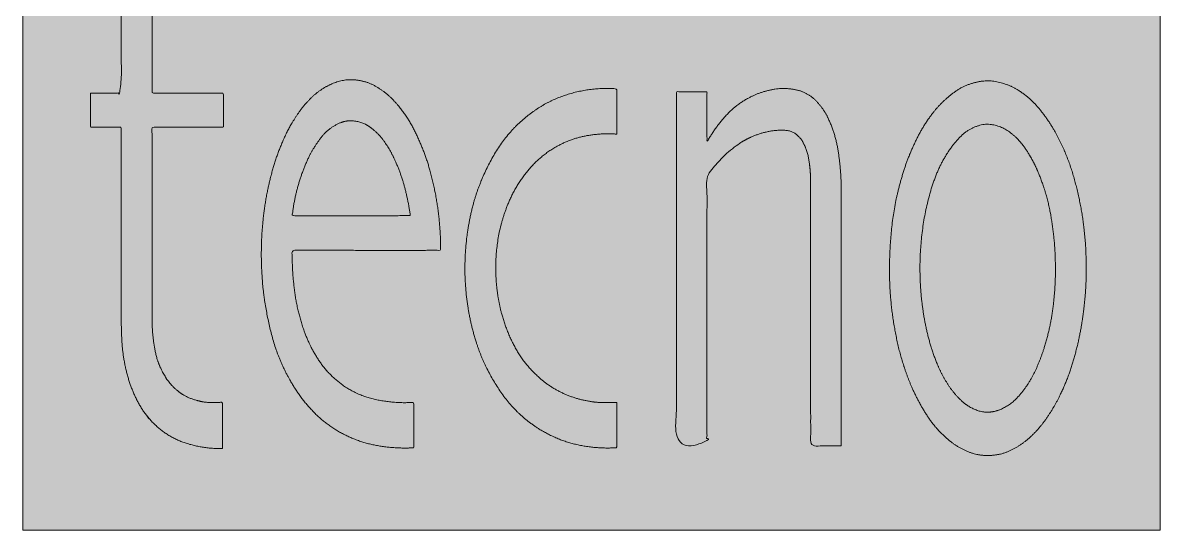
# Model space of a CAD drawing. Header units: millimetres. Extents: x 36 to 196, y -69 to 32.
# Drawn here: x 64.45 to 84.45, y -24 to -15.08 of the extents above; entities that cross this region are included whole.
import ezdxf

# ---------------------------------------------------------------- set-up
doc = ezdxf.new("R2010")
doc.units = ezdxf.units.MM
doc.header["$LTSCALE"] = 20
doc.layers.add('Ontwerplaag-1', color=7, linetype='Continuous')

msp = doc.modelspace()

# ---------------------------------------------------------------- hatches: boundary and pattern name
at = {"layer": 'Ontwerplaag-1', "linetype": 'Continuous', "lineweight": 0, "true_color": 0xcccccb, "transparency": 33554687}
for points in [[(66.727, -4.671), (66.727, -5.035), (66.727, -6.4), (66.727, -7.765), (66.727, -9.129), (66.727, -10.494), (66.728, -11.859), (66.728, -13.224), (66.729, -14.588), (66.729, -15.953), (66.729, -16.317), (66.768, -16.317), (66.915, -16.316), (67.061, -16.316), (67.208, -16.315), (67.355, -16.315), (67.502, -16.315), (67.649, -16.316), (67.796, -16.316), (67.943, -16.317), (67.982, -16.317), (67.982, -16.911), (67.943, -16.912), (67.796, -16.912), (67.649, -16.912), (67.502, -16.912), (67.355, -16.912), (67.208, -16.912), (67.061, -16.913), (66.915, -16.913), (66.768, -16.913), (66.729, -16.913), (66.729, -17.019), (66.729, -17.414), (66.728, -17.808), (66.728, -18.203), (66.727, -18.598), (66.727, -18.993), (66.727, -19.388), (66.727, -19.783), (66.727, -20.178), (66.727, -20.283), (66.727, -20.317), (66.729, -20.448), (66.739, -20.577), (66.757, -20.704), (66.783, -20.829), (66.817, -20.952), (66.859, -21.074), (66.909, -21.193), (66.967, -21.31), (66.987, -21.339), (66.998, -21.356), (67.047, -21.417), (67.1, -21.474), (67.157, -21.526), (67.217, -21.572), (67.281, -21.614), (67.349, -21.651), (67.421, -21.683), (67.497, -21.71), (67.518, -21.715), (67.531, -21.719), (67.583, -21.729), (67.636, -21.738), (67.688, -21.744), (67.741, -21.749), (67.794, -21.752), (67.847, -21.753), (67.901, -21.752), (67.955, -21.75), (67.969, -21.749), (67.969, -21.775), (67.968, -21.87), (67.968, -21.965), (67.968, -22.06), (67.968, -22.155), (67.968, -22.251), (67.967, -22.346), (67.967, -22.441), (67.967, -22.536), (67.967, -22.561), (67.929, -22.562), (67.786, -22.556), (67.646, -22.539), (67.509, -22.513), (67.376, -22.476), (67.247, -22.43), (67.122, -22.373), (67, -22.307), (66.881, -22.23), (66.853, -22.206), (66.825, -22.184), (66.733, -22.086), (66.648, -21.985), (66.571, -21.88), (66.502, -21.771), (66.44, -21.657), (66.386, -21.539), (66.339, -21.418), (66.3, -21.292), (66.292, -21.259), (66.282, -21.223), (66.256, -21.087), (66.234, -20.951), (66.216, -20.815), (66.202, -20.678), (66.191, -20.541), (66.185, -20.403), (66.183, -20.266), (66.185, -20.127), (66.186, -20.091), (66.186, -19.991), (66.186, -19.619), (66.186, -19.246), (66.187, -18.874), (66.187, -18.501), (66.187, -18.129), (66.186, -17.757), (66.186, -17.385), (66.186, -17.012), (66.186, -16.913), (65.646, -16.913), (65.646, -16.317), (65.663, -16.317), (65.727, -16.316), (65.79, -16.316), (65.853, -16.316), (65.917, -16.316), (65.98, -16.316), (66.043, -16.315), (66.106, -16.315), (66.169, -16.315), (66.186, -16.315), (66.186, -16.004), (66.186, -14.838), (66.186, -13.671), (66.186, -12.505), (66.186, -11.339), (66.186, -10.172), (66.186, -9.006), (66.186, -7.839), (66.186, -6.673), (66.186, -6.362), (66.185, -6.308), (66.186, -6.139), (66.187, -5.979), (66.187, -5.831), (66.188, -5.693), (66.188, -5.565), (66.188, -5.448), (66.187, -5.341), (66.187, -5.245), (66.186, -5.158), (66.186, -5.078), (66.185, -5.006), (66.185, -4.941), (66.184, -4.883), (66.184, -4.832), (66.183, -4.789), (66.183, -4.754), (66.182, -4.724), (66.182, -4.699), (66.181, -4.679), (66.181, -4.663), (66.181, -4.652), (66.181, -4.646), (66.181, -4.644), (66.181, -4.647), (66.181, -4.653), (66.182, -4.657), (66.183, -4.66), (66.184, -4.663), (66.186, -4.664), (66.188, -4.665), (66.19, -4.665), (66.193, -4.665), (66.196, -4.664), (66.197, -4.663), (66.198, -4.662), (66.198, -4.662), (66.198, -4.661), (66.196, -4.661), (66.194, -4.661), (66.191, -4.661), (66.189, -4.662), (66.192, -4.662), (66.2, -4.662), (66.212, -4.663), (66.229, -4.663), (66.25, -4.663), (66.275, -4.663), (66.305, -4.664), (66.337, -4.664), (66.368, -4.664), (66.398, -4.664), (66.428, -4.664), (66.458, -4.664), (66.486, -4.664), (66.514, -4.664), (66.542, -4.664), (66.568, -4.664), (66.592, -4.664), (66.614, -4.664), (66.633, -4.664), (66.651, -4.664), (66.666, -4.665), (66.679, -4.665), (66.69, -4.665), (66.7, -4.665), (66.707, -4.665), (66.713, -4.665), (66.718, -4.665), (66.721, -4.666), (66.722, -4.666), (66.722, -4.666), (66.72, -4.666), (66.717, -4.667), (66.716, -4.667), (66.716, -4.668), (66.716, -4.668), (66.717, -4.669), (66.72, -4.67), (66.723, -4.67)], [(70.06, -21.43), (70.039, -21.414), (70.001, -21.384), (69.964, -21.35), (69.925, -21.315), (69.886, -21.276), (69.846, -21.235), (69.805, -21.191), (69.763, -21.144), (69.721, -21.095), (69.679, -21.041), (69.638, -20.983), (69.598, -20.919), (69.559, -20.85), (69.521, -20.776), (69.484, -20.697), (69.448, -20.613), (69.413, -20.523), (69.404, -20.499), (69.393, -20.468), (69.344, -20.301), (69.301, -20.134), (69.266, -19.966), (69.237, -19.797), (69.215, -19.627), (69.2, -19.455), (69.192, -19.283), (69.19, -19.11), (69.191, -19.077), (69.25, -19.077), (69.561, -19.078), (69.873, -19.078), (70.184, -19.078), (70.496, -19.078), (70.808, -19.078), (71.119, -19.078), (71.431, -19.078), (71.742, -19.078), (71.802, -19.077), (71.802, -19.042), (71.797, -18.854), (71.785, -18.667), (71.767, -18.481), (71.743, -18.296), (71.712, -18.111), (71.675, -17.928), (71.631, -17.745), (71.581, -17.563), (71.571, -17.529), (71.562, -17.502), (71.545, -17.453), (71.526, -17.401), (71.506, -17.348), (71.484, -17.291), (71.461, -17.233), (71.437, -17.172), (71.41, -17.108), (71.383, -17.042), (71.351, -16.974), (71.315, -16.904), (71.272, -16.832), (71.224, -16.759), (71.171, -16.683), (71.112, -16.606), (71.047, -16.527), (70.977, -16.446), (70.957, -16.425), (70.944, -16.412), (70.921, -16.39), (70.896, -16.367), (70.869, -16.344), (70.84, -16.32), (70.809, -16.296), (70.777, -16.27), (70.742, -16.245), (70.706, -16.218), (70.667, -16.193), (70.624, -16.17), (70.577, -16.149), (70.526, -16.131), (70.471, -16.115), (70.412, -16.102), (70.35, -16.091), (70.283, -16.083), (70.265, -16.082), (70.249, -16.081), (70.22, -16.082), (70.189, -16.083), (70.158, -16.086), (70.124, -16.091), (70.09, -16.096), (70.054, -16.103), (70.017, -16.111), (69.978, -16.12), (69.939, -16.132), (69.898, -16.147), (69.856, -16.165), (69.813, -16.187), (69.769, -16.212), (69.723, -16.24), (69.677, -16.272), (69.63, -16.307), (69.618, -16.317), (69.603, -16.329), (69.532, -16.396), (69.464, -16.467), (69.4, -16.54), (69.339, -16.615), (69.282, -16.693), (69.228, -16.774), (69.178, -16.857), (69.131, -16.943), (69.122, -16.96), (69.109, -16.986), (69.044, -17.126), (68.985, -17.267), (68.93, -17.411), (68.881, -17.555), (68.837, -17.702), (68.798, -17.849), (68.764, -17.999), (68.735, -18.15), (68.73, -18.178), (68.725, -18.211), (68.7, -18.383), (68.681, -18.555), (68.666, -18.728), (68.656, -18.901), (68.651, -19.074), (68.651, -19.247), (68.656, -19.421), (68.666, -19.595), (68.669, -19.628), (68.673, -19.671), (68.681, -19.75), (68.691, -19.833), (68.703, -19.92), (68.716, -20.011), (68.731, -20.106), (68.747, -20.205), (68.765, -20.308), (68.785, -20.415), (68.809, -20.527), (68.842, -20.643), (68.882, -20.764), (68.929, -20.889), (68.985, -21.019), (69.048, -21.153), (69.119, -21.293), (69.198, -21.436), (69.222, -21.474), (69.236, -21.498), (69.319, -21.621), (69.409, -21.737), (69.505, -21.847), (69.607, -21.951), (69.716, -22.048), (69.832, -22.139), (69.954, -22.223), (70.083, -22.301), (70.109, -22.314), (70.134, -22.327), (70.273, -22.385), (70.414, -22.435), (70.557, -22.476), (70.702, -22.508), (70.848, -22.531), (70.997, -22.545), (71.148, -22.551), (71.3, -22.548), (71.329, -22.547), (71.329, -22.529), (71.329, -22.434), (71.329, -22.339), (71.329, -22.244), (71.329, -22.149), (71.329, -22.054), (71.329, -21.958), (71.329, -21.863), (71.329, -21.767), (71.329, -21.749), (71.298, -21.751), (71.244, -21.753), (71.186, -21.754), (71.125, -21.753), (71.061, -21.751), (70.995, -21.747), (70.925, -21.743), (70.852, -21.737), (70.777, -21.73), (70.698, -21.718), (70.618, -21.7), (70.535, -21.675), (70.449, -21.644), (70.362, -21.605), (70.272, -21.559), (70.179, -21.507), (70.085, -21.448)], [(83.098, -18.567), (83.093, -18.53), (83.062, -18.334), (83.023, -18.14), (82.976, -17.949), (82.921, -17.76), (82.858, -17.573), (82.788, -17.389), (82.709, -17.206), (82.623, -17.027), (82.604, -16.993), (82.593, -16.974), (82.573, -16.939), (82.55, -16.902), (82.526, -16.864), (82.501, -16.824), (82.473, -16.783), (82.444, -16.74), (82.414, -16.695), (82.382, -16.649), (82.346, -16.602), (82.306, -16.554), (82.261, -16.507), (82.211, -16.459), (82.156, -16.412), (82.096, -16.364), (82.031, -16.316), (81.962, -16.268), (81.942, -16.256), (81.927, -16.247), (81.9, -16.232), (81.871, -16.217), (81.84, -16.202), (81.807, -16.187), (81.772, -16.173), (81.736, -16.158), (81.697, -16.144), (81.656, -16.129), (81.613, -16.116), (81.567, -16.107), (81.519, -16.101), (81.467, -16.098), (81.413, -16.099), (81.355, -16.103), (81.295, -16.111), (81.232, -16.122), (81.216, -16.126), (81.196, -16.131), (81.161, -16.141), (81.126, -16.153), (81.089, -16.167), (81.051, -16.183), (81.011, -16.201), (80.971, -16.221), (80.929, -16.243), (80.886, -16.266), (80.842, -16.293), (80.797, -16.323), (80.752, -16.357), (80.707, -16.395), (80.661, -16.438), (80.614, -16.484), (80.567, -16.534), (80.519, -16.587), (80.507, -16.602), (80.491, -16.622), (80.412, -16.727), (80.338, -16.836), (80.269, -16.947), (80.204, -17.06), (80.145, -17.176), (80.089, -17.294), (80.039, -17.414), (79.993, -17.537), (79.985, -17.561), (79.967, -17.61), (79.939, -17.701), (79.912, -17.796), (79.885, -17.897), (79.858, -18.003), (79.833, -18.114), (79.807, -18.23), (79.782, -18.352), (79.758, -18.478), (79.736, -18.612), (79.719, -18.754), (79.706, -18.904), (79.697, -19.063), (79.692, -19.23), (79.692, -19.406), (79.696, -19.59), (79.704, -19.783), (79.707, -19.835), (79.71, -19.874), (79.73, -20.078), (79.757, -20.28), (79.791, -20.481), (79.833, -20.68), (79.883, -20.878), (79.94, -21.073), (80.005, -21.267), (80.077, -21.46), (80.092, -21.496), (80.102, -21.518), (80.157, -21.637), (80.217, -21.752), (80.282, -21.864), (80.353, -21.972), (80.429, -22.077), (80.511, -22.179), (80.598, -22.277), (80.69, -22.372), (80.709, -22.388), (80.722, -22.4), (80.747, -22.42), (80.774, -22.441), (80.802, -22.462), (80.833, -22.484), (80.866, -22.506), (80.9, -22.528), (80.937, -22.551), (80.975, -22.574), (81.016, -22.597), (81.061, -22.617), (81.11, -22.634), (81.162, -22.649), (81.218, -22.661), (81.278, -22.671), (81.341, -22.678), (81.408, -22.682), (81.427, -22.682), (81.445, -22.682), (81.478, -22.68), (81.512, -22.676), (81.547, -22.671), (81.584, -22.664), (81.623, -22.656), (81.663, -22.647), (81.704, -22.636), (81.747, -22.623), (81.791, -22.608), (81.836, -22.589), (81.882, -22.567), (81.929, -22.54), (81.977, -22.51), (82.026, -22.475), (82.076, -22.437), (82.127, -22.396), (82.14, -22.384), (82.155, -22.371), (82.229, -22.297), (82.3, -22.221), (82.367, -22.142), (82.43, -22.061), (82.49, -21.977), (82.547, -21.891), (82.599, -21.801), (82.648, -21.709), (82.657, -21.692), (82.671, -21.666), (82.736, -21.526), (82.795, -21.384), (82.85, -21.241), (82.9, -21.096), (82.945, -20.95), (82.985, -20.802), (83.02, -20.653), (83.051, -20.502), (83.056, -20.474), (83.064, -20.431), (83.097, -20.204), (83.123, -19.977), (83.14, -19.75), (83.149, -19.522), (83.15, -19.295), (83.142, -19.067), (83.127, -18.839), (83.104, -18.611)], [(73.444, -16.63), (73.473, -16.61), (73.526, -16.577), (73.582, -16.543), (73.643, -16.51), (73.708, -16.477), (73.776, -16.444), (73.849, -16.411), (73.925, -16.378), (74.005, -16.345), (74.091, -16.315), (74.183, -16.289), (74.281, -16.269), (74.385, -16.253), (74.496, -16.242), (74.613, -16.235), (74.737, -16.234), (74.866, -16.238), (74.901, -16.24), (74.901, -16.259), (74.901, -16.354), (74.901, -16.449), (74.901, -16.544), (74.901, -16.639), (74.901, -16.734), (74.901, -16.829), (74.901, -16.924), (74.901, -17.018), (74.901, -17.036), (74.878, -17.034), (74.754, -17.031), (74.631, -17.034), (74.51, -17.045), (74.39, -17.064), (74.272, -17.089), (74.155, -17.122), (74.04, -17.162), (73.927, -17.21), (73.906, -17.22), (73.879, -17.234), (73.833, -17.26), (73.785, -17.29), (73.736, -17.323), (73.686, -17.358), (73.634, -17.397), (73.581, -17.438), (73.527, -17.483), (73.471, -17.53), (73.416, -17.582), (73.361, -17.64), (73.307, -17.704), (73.254, -17.775), (73.202, -17.851), (73.151, -17.934), (73.101, -18.023), (73.052, -18.118), (73.039, -18.144), (73.02, -18.186), (72.989, -18.263), (72.959, -18.344), (72.93, -18.43), (72.902, -18.521), (72.875, -18.617), (72.849, -18.717), (72.824, -18.823), (72.8, -18.933), (72.78, -19.049), (72.767, -19.173), (72.762, -19.303), (72.763, -19.44), (72.772, -19.584), (72.788, -19.736), (72.811, -19.894), (72.842, -20.059), (72.852, -20.103), (72.859, -20.133), (72.873, -20.185), (72.889, -20.241), (72.908, -20.299), (72.927, -20.359), (72.949, -20.422), (72.973, -20.487), (72.998, -20.555), (73.026, -20.626), (73.057, -20.698), (73.096, -20.772), (73.141, -20.848), (73.192, -20.925), (73.25, -21.003), (73.314, -21.083), (73.386, -21.165), (73.463, -21.248), (73.486, -21.269), (73.502, -21.284), (73.591, -21.36), (73.684, -21.43), (73.781, -21.493), (73.881, -21.55), (73.986, -21.6), (74.093, -21.644), (74.205, -21.681), (74.32, -21.711), (74.342, -21.715), (74.355, -21.718), (74.421, -21.729), (74.487, -21.739), (74.554, -21.746), (74.62, -21.751), (74.687, -21.754), (74.754, -21.755), (74.821, -21.753), (74.889, -21.75), (74.901, -21.749), (74.901, -22.545), (74.871, -22.547), (74.816, -22.548), (74.759, -22.549), (74.698, -22.548), (74.634, -22.546), (74.568, -22.543), (74.499, -22.538), (74.426, -22.532), (74.351, -22.525), (74.273, -22.514), (74.192, -22.498), (74.108, -22.476), (74.021, -22.448), (73.93, -22.414), (73.837, -22.375), (73.741, -22.331), (73.642, -22.28), (73.616, -22.265), (73.577, -22.243), (73.443, -22.152), (73.319, -22.059), (73.206, -21.967), (73.103, -21.873), (73.011, -21.78), (72.93, -21.686), (72.86, -21.591), (72.8, -21.496), (72.748, -21.403), (72.699, -21.312), (72.653, -21.225), (72.611, -21.14), (72.572, -21.059), (72.537, -20.981), (72.505, -20.907), (72.476, -20.835), (72.462, -20.795), (72.443, -20.74), (72.413, -20.639), (72.384, -20.533), (72.356, -20.42), (72.33, -20.301), (72.305, -20.177), (72.282, -20.046), (72.26, -19.909), (72.239, -19.767), (72.223, -19.617), (72.216, -19.458), (72.218, -19.291), (72.229, -19.116), (72.248, -18.932), (72.276, -18.739), (72.314, -18.537), (72.36, -18.328), (72.374, -18.271), (72.386, -18.228), (72.416, -18.132), (72.447, -18.038), (72.48, -17.945), (72.515, -17.855), (72.552, -17.768), (72.59, -17.682), (72.631, -17.598), (72.673, -17.517), (72.716, -17.439), (72.758, -17.366), (72.8, -17.298), (72.841, -17.234), (72.883, -17.176), (72.923, -17.122), (72.963, -17.073), (73.003, -17.029), (73.041, -16.989), (73.076, -16.953), (73.108, -16.919), (73.138, -16.89), (73.164, -16.863), (73.188, -16.84), (73.208, -16.82), (73.226, -16.803), (73.243, -16.788), (73.26, -16.773), (73.279, -16.758), (73.298, -16.742), (73.317, -16.726), (73.338, -16.71), (73.359, -16.694), (73.381, -16.677), (73.402, -16.662), (73.419, -16.649), (73.433, -16.638), (73.444, -16.63), (73.452, -16.624), (73.456, -16.621), (73.457, -16.62), (73.455, -16.622), (73.452, -16.625), (73.449, -16.627), (73.447, -16.628), (73.445, -16.629), (73.444, -16.63), (73.444, -16.63), (73.444, -16.63), (73.445, -16.629), (73.447, -16.628), (73.447, -16.628), (73.448, -16.627), (73.448, -16.627), (73.448, -16.628), (73.447, -16.628), (73.446, -16.629)], [(77.213, -16.402), (77.23, -16.392), (77.262, -16.377), (77.296, -16.361), (77.333, -16.346), (77.371, -16.33), (77.412, -16.315), (77.454, -16.299), (77.499, -16.284), (77.547, -16.268), (77.596, -16.254), (77.65, -16.244), (77.706, -16.237), (77.766, -16.234), (77.829, -16.234), (77.896, -16.238), (77.966, -16.245), (78.039, -16.255), (78.059, -16.26), (78.076, -16.264), (78.107, -16.273), (78.139, -16.285), (78.171, -16.299), (78.204, -16.315), (78.238, -16.334), (78.273, -16.354), (78.309, -16.377), (78.345, -16.401), (78.381, -16.429), (78.416, -16.461), (78.451, -16.497), (78.484, -16.538), (78.517, -16.583), (78.548, -16.631), (78.579, -16.684), (78.608, -16.741), (78.615, -16.757), (78.627, -16.782), (78.647, -16.829), (78.666, -16.879), (78.684, -16.931), (78.702, -16.986), (78.72, -17.044), (78.738, -17.105), (78.755, -17.169), (78.772, -17.235), (78.787, -17.306), (78.801, -17.381), (78.813, -17.46), (78.823, -17.544), (78.831, -17.633), (78.837, -17.726), (78.842, -17.824), (78.844, -17.926), (78.845, -17.954), (78.844, -18.058), (78.844, -18.601), (78.844, -19.145), (78.844, -19.689), (78.844, -20.232), (78.844, -20.776), (78.844, -21.32), (78.843, -21.863), (78.843, -22.407), (78.842, -22.511), (78.83, -22.511), (78.767, -22.511), (78.703, -22.511), (78.639, -22.511), (78.576, -22.511), (78.512, -22.511), (78.449, -22.512), (78.385, -22.512), (78.322, -22.513), (78.309, -22.513), (78.309, -22.406), (78.308, -21.844), (78.308, -21.283), (78.307, -20.721), (78.307, -20.16), (78.307, -19.598), (78.307, -19.036), (78.307, -18.475), (78.307, -17.913), (78.307, -17.806), (78.307, -17.792), (78.304, -17.717), (78.298, -17.643), (78.289, -17.569), (78.276, -17.496), (78.26, -17.424), (78.24, -17.353), (78.217, -17.282), (78.19, -17.212), (78.184, -17.199), (78.18, -17.191), (78.172, -17.177), (78.163, -17.163), (78.153, -17.148), (78.143, -17.133), (78.131, -17.117), (78.118, -17.101), (78.105, -17.084), (78.09, -17.067), (78.074, -17.05), (78.055, -17.034), (78.034, -17.02), (78.01, -17.008), (77.984, -16.996), (77.956, -16.987), (77.925, -16.978), (77.892, -16.971), (77.882, -16.971), (77.869, -16.97), (77.796, -16.969), (77.725, -16.971), (77.654, -16.978), (77.583, -16.988), (77.514, -17.002), (77.445, -17.02), (77.377, -17.042), (77.31, -17.067), (77.297, -17.072), (77.276, -17.081), (77.17, -17.136), (77.07, -17.196), (76.973, -17.262), (76.882, -17.334), (76.796, -17.41), (76.714, -17.493), (76.637, -17.581), (76.565, -17.674), (76.553, -17.692), (76.551, -17.695), (76.537, -17.712), (76.525, -17.729), (76.515, -17.747), (76.506, -17.765), (76.498, -17.784), (76.492, -17.803), (76.487, -17.823), (76.484, -17.844), (76.484, -17.848), (76.484, -22.511), (75.947, -22.511), (75.947, -16.291), (75.96, -16.291), (76.024, -16.291), (76.088, -16.291), (76.153, -16.291), (76.217, -16.291), (76.281, -16.291), (76.345, -16.291), (76.408, -16.291), (76.472, -16.291), (76.484, -16.291), (76.484, -16.311), (76.484, -16.417), (76.484, -16.522), (76.484, -16.627), (76.484, -16.732), (76.484, -16.837), (76.485, -16.942), (76.485, -17.047), (76.486, -17.152), (76.486, -17.172), (76.498, -17.151), (76.526, -17.104), (76.555, -17.057), (76.584, -17.012), (76.615, -16.966), (76.647, -16.921), (76.679, -16.877), (76.713, -16.833), (76.748, -16.79), (76.783, -16.748), (76.817, -16.71), (76.85, -16.674), (76.883, -16.64), (76.915, -16.61), (76.946, -16.582), (76.977, -16.557), (77.007, -16.535), (77.035, -16.516), (77.062, -16.497), (77.086, -16.481), (77.108, -16.466), (77.128, -16.453), (77.146, -16.441), (77.162, -16.431), (77.176, -16.423), (77.188, -16.416), (77.198, -16.41), (77.207, -16.405), (77.213, -16.402), (77.218, -16.399), (77.22, -16.397), (77.221, -16.397), (77.22, -16.398), (77.218, -16.399), (77.216, -16.4), (77.215, -16.4), (77.214, -16.401), (77.213, -16.402), (77.212, -16.402), (77.212, -16.402), (77.212, -16.402), (77.212, -16.402), (77.212, -16.402), (77.212, -16.402), (77.212, -16.402), (77.212, -16.402), (77.213, -16.402), (77.213, -16.402)]]:
    msp.add_hatch(color=254, dxfattribs=at).paths.add_polyline_path(points)

# ---------------------------------------------------------------- linework, layer by layer
at = {"layer": 'Ontwerplaag-1', "color": 7, "linetype": 'Continuous', "lineweight": 5, "transparency": 33554687, "flags": 128}
for points in [[(64.454, -3.995), (64.454, -23.995), (84.454, -23.995), (84.454, -3.995)], [(64.454, -23.995), (64.454, -3.995), (84.454, -3.995), (84.454, -23.995)]]:
    msp.add_lwpolyline(points, close=True, dxfattribs=at)
at = {"layer": 'Ontwerplaag-1', "color": 7, "linetype": 'Continuous', "lineweight": 5, "transparency": 33554687}
for points, knots in [([(66.727, -4.671), (66.727, -7.583), (66.728, -13.406), (66.729, -16.317), (67.041, -16.315), (67.668, -16.315), (67.982, -16.317), (67.982, -16.614), (67.982, -16.911), (67.668, -16.913), (67.041, -16.912), (66.729, -16.913), (66.728, -17.756), (66.727, -19.441), (66.727, -20.283), (66.729, -20.554), (66.83, -21.106), (66.987, -21.339), (67.078, -21.475), (67.352, -21.674), (67.518, -21.715), (67.626, -21.747), (67.855, -21.754), (67.969, -21.749), (67.967, -21.952), (67.968, -22.358), (67.967, -22.561), (67.669, -22.565), (67.081, -22.398), (66.853, -22.206), (66.633, -22.024), (66.361, -21.525), (66.292, -21.259), (66.214, -20.973), (66.182, -20.384), (66.186, -20.091), (66.186, -19.296), (66.187, -17.707), (66.186, -16.913), (65.916, -16.913), (65.646, -16.913), (65.646, -16.615), (65.646, -16.317), (65.782, -16.315), (66.052, -16.316), (66.186, -16.315), (66.187, -13.827), (66.186, -8.851), (66.186, -6.362), (66.184, -5.936), (66.189, -5.088), (66.181, -4.663), (66.185, -4.663), (66.188, -4.663), (66.32, -4.664), (66.586, -4.663), (66.719, -4.665)], [0, 0, 0, 0.142518, 0.285036, 0.285036, 0.300304, 0.315571, 0.315571, 0.330044, 0.330044, 0.345311, 0.360579, 0.360579, 0.401829, 0.443079, 0.443079, 0.456363, 0.469647, 0.469647, 0.477397, 0.485148, 0.485148, 0.490295, 0.495442, 0.495442, 0.504601, 0.513759, 0.513759, 0.52717, 0.54058, 0.54058, 0.553446, 0.566312, 0.566312, 0.580152, 0.593993, 0.593993, 0.631478, 0.668963, 0.668963, 0.681709, 0.681709, 0.695795, 0.695795, 0.702197, 0.708599, 0.708599, 0.827599, 0.946599, 0.946599, 0.966919, 0.98724, 0.98724, 0.987404, 0.987404, 0.993702, 1, 1, 1]), ([(66.727, -4.671), (66.727, -7.583), (66.728, -13.406), (66.729, -16.317), (67.041, -16.315), (67.668, -16.315), (67.982, -16.317), (67.982, -16.614), (67.982, -16.911), (67.668, -16.913), (67.041, -16.912), (66.729, -16.913), (66.728, -17.756), (66.727, -19.441), (66.727, -20.283), (66.729, -20.554), (66.83, -21.106), (66.987, -21.339), (67.078, -21.475), (67.352, -21.674), (67.518, -21.715), (67.626, -21.747), (67.855, -21.754), (67.969, -21.749), (67.967, -21.952), (67.968, -22.358), (67.967, -22.561), (67.669, -22.565), (67.081, -22.398), (66.853, -22.206), (66.633, -22.024), (66.361, -21.525), (66.292, -21.259), (66.214, -20.973), (66.182, -20.384), (66.186, -20.091), (66.186, -19.296), (66.187, -17.707), (66.186, -16.913), (65.916, -16.913), (65.646, -16.913), (65.646, -16.615), (65.646, -16.317), (65.782, -16.315), (66.052, -16.316), (66.186, -16.315), (66.187, -13.827), (66.186, -8.851), (66.186, -6.362), (66.184, -5.936), (66.189, -5.088), (66.181, -4.663), (66.185, -4.663), (66.188, -4.663), (66.32, -4.664), (66.586, -4.663), (66.719, -4.665), (66.723, -4.668), (66.727, -4.671)], [0, 0, 0, 0.142483, 0.284965, 0.284965, 0.300229, 0.315493, 0.315493, 0.329962, 0.329962, 0.345226, 0.360489, 0.360489, 0.401729, 0.442969, 0.442969, 0.45625, 0.46953, 0.46953, 0.477279, 0.485028, 0.485028, 0.490174, 0.495319, 0.495319, 0.504476, 0.513632, 0.513632, 0.527039, 0.540446, 0.540446, 0.553309, 0.566172, 0.566172, 0.580009, 0.593846, 0.593846, 0.631322, 0.668797, 0.668797, 0.68154, 0.68154, 0.695622, 0.695622, 0.702023, 0.708424, 0.708424, 0.827394, 0.946365, 0.946365, 0.96668, 0.986995, 0.986995, 0.987159, 0.987159, 0.993456, 0.999752, 0.999752, 1, 1, 1]), ([(70.06, -21.43), (69.822, -21.255), (69.5, -20.767), (69.404, -20.499), (69.282, -20.156), (69.187, -19.438), (69.191, -19.077), (69.843, -19.077), (71.149, -19.079), (71.802, -19.077), (71.803, -18.686), (71.688, -17.905), (71.571, -17.529), (71.471, -17.229), (71.181, -16.656), (70.957, -16.425), (70.821, -16.286), (70.467, -16.09), (70.265, -16.082), (70.087, -16.072), (69.753, -16.209), (69.618, -16.317), (69.459, -16.448), (69.217, -16.781), (69.122, -16.96), (68.974, -17.247), (68.785, -17.863), (68.73, -18.178), (68.669, -18.537), (68.639, -19.264), (68.669, -19.628), (68.71, -20.108), (68.962, -21.055), (69.222, -21.474), (69.382, -21.735), (69.828, -22.173), (70.109, -22.314), (70.388, -22.457), (71.015, -22.564), (71.329, -22.547), (71.33, -22.348), (71.329, -21.949), (71.329, -21.749), (70.997, -21.771), (70.329, -21.628), (70.06, -21.43)], [0, 0, 0, 0.02938, 0.05876, 0.05876, 0.096317, 0.133874, 0.133874, 0.201846, 0.269818, 0.269818, 0.310662, 0.351507, 0.351507, 0.384293, 0.417078, 0.417078, 0.436759, 0.45644, 0.45644, 0.473861, 0.491281, 0.491281, 0.511992, 0.532703, 0.532703, 0.56579, 0.598877, 0.598877, 0.636462, 0.674046, 0.674046, 0.72373, 0.773415, 0.773415, 0.804225, 0.835035, 0.835035, 0.865792, 0.89655, 0.89655, 0.915973, 0.935395, 0.935395, 0.967698, 1, 1, 1]), ([(70.06, -21.43), (69.822, -21.255), (69.5, -20.767), (69.404, -20.499), (69.282, -20.156), (69.187, -19.438), (69.191, -19.077), (69.843, -19.077), (71.149, -19.079), (71.802, -19.077), (71.803, -18.686), (71.688, -17.905), (71.571, -17.529), (71.471, -17.229), (71.181, -16.656), (70.957, -16.425), (70.821, -16.286), (70.467, -16.09), (70.265, -16.082), (70.087, -16.072), (69.753, -16.209), (69.618, -16.317), (69.459, -16.448), (69.217, -16.781), (69.122, -16.96), (68.974, -17.247), (68.785, -17.863), (68.73, -18.178), (68.669, -18.537), (68.639, -19.264), (68.669, -19.628), (68.71, -20.108), (68.962, -21.055), (69.222, -21.474), (69.382, -21.735), (69.828, -22.173), (70.109, -22.314), (70.388, -22.457), (71.015, -22.564), (71.329, -22.547), (71.33, -22.348), (71.329, -21.949), (71.329, -21.749), (70.997, -21.771), (70.329, -21.628), (70.06, -21.43)], [0, 0, 0, 0.02938, 0.05876, 0.05876, 0.096317, 0.133874, 0.133874, 0.201846, 0.269818, 0.269818, 0.310662, 0.351507, 0.351507, 0.384293, 0.417078, 0.417078, 0.436759, 0.45644, 0.45644, 0.473861, 0.491281, 0.491281, 0.511992, 0.532703, 0.532703, 0.56579, 0.598877, 0.598877, 0.636462, 0.674046, 0.674046, 0.72373, 0.773415, 0.773415, 0.804225, 0.835035, 0.835035, 0.865792, 0.89655, 0.89655, 0.915973, 0.935395, 0.935395, 0.967698, 1, 1, 1]), ([(83.098, -18.567), (83.041, -18.158), (82.808, -17.359), (82.604, -16.993), (82.482, -16.778), (82.16, -16.387), (81.942, -16.256), (81.782, -16.157), (81.4, -16.079), (81.216, -16.126), (80.999, -16.175), (80.644, -16.441), (80.507, -16.602), (80.33, -16.815), (80.076, -17.304), (79.985, -17.561), (79.793, -18.108), (79.671, -19.261), (79.707, -19.835), (79.739, -20.262), (79.921, -21.101), (80.092, -21.496), (80.202, -21.743), (80.499, -22.206), (80.709, -22.388), (80.854, -22.517), (81.225, -22.684), (81.427, -22.682), (81.628, -22.682), (81.995, -22.513), (82.14, -22.384), (82.305, -22.239), (82.558, -21.884), (82.657, -21.692), (82.806, -21.405), (82.998, -20.788), (83.056, -20.474), (83.142, -20.002), (83.162, -19.042), (83.098, -18.567)], [0, 0, 0, 0.051341, 0.102682, 0.102682, 0.13314, 0.163598, 0.163598, 0.186112, 0.208625, 0.208625, 0.234818, 0.261012, 0.261012, 0.295227, 0.329443, 0.329443, 0.402225, 0.475008, 0.475008, 0.52913, 0.583252, 0.583252, 0.617232, 0.651211, 0.651211, 0.674935, 0.698658, 0.698658, 0.722382, 0.746105, 0.746105, 0.772917, 0.799728, 0.799728, 0.839777, 0.879826, 0.879826, 0.939913, 1, 1, 1]), ([(83.098, -18.567), (83.041, -18.158), (82.808, -17.359), (82.604, -16.993), (82.482, -16.778), (82.16, -16.387), (81.942, -16.256), (81.782, -16.157), (81.4, -16.079), (81.216, -16.126), (80.999, -16.175), (80.644, -16.441), (80.507, -16.602), (80.33, -16.815), (80.076, -17.304), (79.985, -17.561), (79.793, -18.108), (79.671, -19.261), (79.707, -19.835), (79.739, -20.262), (79.921, -21.101), (80.092, -21.496), (80.202, -21.743), (80.499, -22.206), (80.709, -22.388), (80.854, -22.517), (81.225, -22.684), (81.427, -22.682), (81.628, -22.682), (81.995, -22.513), (82.14, -22.384), (82.305, -22.239), (82.558, -21.884), (82.657, -21.692), (82.806, -21.405), (82.998, -20.788), (83.056, -20.474), (83.142, -20.002), (83.162, -19.042), (83.098, -18.567)], [0, 0, 0, 0.051341, 0.102682, 0.102682, 0.13314, 0.163598, 0.163598, 0.186112, 0.208625, 0.208625, 0.234818, 0.261012, 0.261012, 0.295227, 0.329443, 0.329443, 0.402225, 0.475008, 0.475008, 0.52913, 0.583252, 0.583252, 0.617232, 0.651211, 0.651211, 0.674935, 0.698658, 0.698658, 0.722382, 0.746105, 0.746105, 0.772917, 0.799728, 0.799728, 0.839777, 0.879826, 0.879826, 0.939913, 1, 1, 1]), ([(73.444, -16.63), (73.756, -16.409), (74.517, -16.21), (74.901, -16.24), (74.9, -16.44), (74.901, -16.838), (74.901, -17.036), (74.645, -17.017), (74.133, -17.104), (73.906, -17.22), (73.611, -17.368), (73.174, -17.858), (73.039, -18.144), (72.826, -18.603), (72.74, -19.616), (72.852, -20.103), (72.929, -20.427), (73.238, -21.034), (73.486, -21.269), (73.661, -21.437), (74.1, -21.668), (74.342, -21.715), (74.479, -21.746), (74.761, -21.757), (74.901, -21.749), (74.901, -22.147), (74.901, -22.545), (74.568, -22.568), (73.903, -22.43), (73.616, -22.265), (73.192, -22.024), (72.619, -21.236), (72.462, -20.795), (72.251, -20.188), (72.211, -18.89), (72.374, -18.271), (72.503, -17.797), (73.026, -16.923), (73.444, -16.63)], [0, 0, 0, 0.040652, 0.081304, 0.081304, 0.102384, 0.123465, 0.123465, 0.15072, 0.177974, 0.177974, 0.213318, 0.248661, 0.248661, 0.305019, 0.361378, 0.361378, 0.398901, 0.436424, 0.436424, 0.463168, 0.489912, 0.489912, 0.505084, 0.520257, 0.520257, 0.56319, 0.56319, 0.599295, 0.635401, 0.635401, 0.688584, 0.741768, 0.741768, 0.814819, 0.88787, 0.88787, 0.943935, 1, 1, 1]), ([(73.444, -16.63), (73.756, -16.409), (74.517, -16.21), (74.901, -16.24), (74.9, -16.44), (74.901, -16.838), (74.901, -17.036), (74.645, -17.017), (74.133, -17.104), (73.906, -17.22), (73.611, -17.368), (73.174, -17.858), (73.039, -18.144), (72.826, -18.603), (72.74, -19.616), (72.852, -20.103), (72.929, -20.427), (73.238, -21.034), (73.486, -21.269), (73.661, -21.437), (74.1, -21.668), (74.342, -21.715), (74.479, -21.746), (74.761, -21.757), (74.901, -21.749), (74.901, -22.147), (74.901, -22.545), (74.568, -22.568), (73.903, -22.43), (73.616, -22.265), (73.192, -22.024), (72.619, -21.236), (72.462, -20.795), (72.251, -20.188), (72.211, -18.89), (72.374, -18.271), (72.503, -17.797), (73.026, -16.923), (73.444, -16.63)], [0, 0, 0, 0.040652, 0.081304, 0.081304, 0.102384, 0.123465, 0.123465, 0.15072, 0.177974, 0.177974, 0.213318, 0.248661, 0.248661, 0.305019, 0.361378, 0.361378, 0.398901, 0.436424, 0.436424, 0.463168, 0.489912, 0.489912, 0.505084, 0.520257, 0.520257, 0.56319, 0.56319, 0.599295, 0.635401, 0.635401, 0.688584, 0.741768, 0.741768, 0.814819, 0.88787, 0.88787, 0.943935, 1, 1, 1]), ([(77.213, -16.402), (77.403, -16.3), (77.842, -16.212), (78.059, -16.26), (78.255, -16.303), (78.536, -16.587), (78.615, -16.757), (78.748, -17.038), (78.839, -17.65), (78.845, -17.954), (78.843, -19.093), (78.846, -21.372), (78.842, -22.511), (78.708, -22.511), (78.443, -22.511), (78.309, -22.513), (78.306, -21.336), (78.307, -18.983), (78.307, -17.806), (78.301, -17.652), (78.255, -17.34), (78.184, -17.199), (78.141, -17.113), (77.985, -16.98), (77.882, -16.971), (77.732, -16.959), (77.434, -17.015), (77.297, -17.072), (77.068, -17.169), (76.693, -17.495), (76.553, -17.692), (76.53, -17.727), (76.48, -17.802), (76.484, -17.848), (76.484, -20.179), (76.484, -22.511), (76.216, -22.511), (75.947, -22.511), (75.947, -19.401), (75.947, -16.291), (76.083, -16.291), (76.351, -16.29), (76.484, -16.291), (76.484, -16.512), (76.483, -16.952), (76.486, -17.172), (76.615, -16.941), (76.974, -16.533), (77.213, -16.402)], [0, 0, 0, 0.014917, 0.029834, 0.029834, 0.043369, 0.056905, 0.056905, 0.079328, 0.101752, 0.101752, 0.185634, 0.269516, 0.269516, 0.279378, 0.289239, 0.289239, 0.375919, 0.462598, 0.462598, 0.47396, 0.485321, 0.485321, 0.492201, 0.499081, 0.499081, 0.509168, 0.519255, 0.519255, 0.536178, 0.5531, 0.5531, 0.556024, 0.558949, 0.558949, 0.706627, 0.706627, 0.723636, 0.723636, 0.920631, 0.920631, 0.929192, 0.937753, 0.937753, 0.951874, 0.965996, 0.965996, 0.982998, 1, 1, 1]), ([(77.213, -16.402), (77.403, -16.3), (77.842, -16.212), (78.059, -16.26), (78.255, -16.303), (78.536, -16.587), (78.615, -16.757), (78.748, -17.038), (78.839, -17.65), (78.845, -17.954), (78.843, -19.093), (78.846, -21.372), (78.842, -22.511), (78.708, -22.511), (78.443, -22.511), (78.309, -22.513), (78.306, -21.336), (78.307, -18.983), (78.307, -17.806), (78.301, -17.652), (78.255, -17.34), (78.184, -17.199), (78.141, -17.113), (77.985, -16.98), (77.882, -16.971), (77.732, -16.959), (77.434, -17.015), (77.297, -17.072), (77.068, -17.169), (76.693, -17.495), (76.553, -17.692), (76.53, -17.727), (76.48, -17.802), (76.484, -17.848), (76.484, -20.179), (76.484, -22.511), (76.216, -22.511), (75.947, -22.511), (75.947, -19.401), (75.947, -16.291), (76.083, -16.291), (76.351, -16.29), (76.484, -16.291), (76.484, -16.512), (76.483, -16.952), (76.486, -17.172), (76.615, -16.941), (76.974, -16.533), (77.213, -16.402)], [0, 0, 0, 0.014917, 0.029834, 0.029834, 0.043369, 0.056905, 0.056905, 0.079328, 0.101752, 0.101752, 0.185634, 0.269516, 0.269516, 0.279378, 0.289239, 0.289239, 0.375919, 0.462598, 0.462598, 0.47396, 0.485321, 0.485321, 0.492201, 0.499081, 0.499081, 0.509168, 0.519255, 0.519255, 0.536178, 0.5531, 0.5531, 0.556024, 0.558949, 0.558949, 0.706627, 0.706627, 0.723636, 0.723636, 0.920631, 0.920631, 0.929192, 0.937753, 0.937753, 0.951874, 0.965996, 0.965996, 0.982998, 1, 1, 1]), ([(69.499, -17.411), (69.586, -17.241), (69.833, -16.928), (70.019, -16.846), (70.142, -16.789), (70.421, -16.821), (70.532, -16.894), (70.687, -16.996), (70.903, -17.293), (70.98, -17.455), (71.094, -17.694), (71.233, -18.208), (71.269, -18.468), (70.749, -18.47), (69.711, -18.469), (69.191, -18.47), (69.224, -18.196), (69.375, -17.66), (69.499, -17.411)], [0, 0, 0, 0.060725, 0.12145, 0.12145, 0.162271, 0.203092, 0.203092, 0.260214, 0.317335, 0.317335, 0.401952, 0.48657, 0.48657, 0.654277, 0.821984, 0.821984, 0.910992, 1, 1, 1]), ([(69.499, -17.411), (69.586, -17.241), (69.833, -16.928), (70.019, -16.846), (70.142, -16.789), (70.421, -16.821), (70.532, -16.894), (70.687, -16.996), (70.903, -17.293), (70.98, -17.455), (71.094, -17.694), (71.233, -18.208), (71.269, -18.468), (70.749, -18.47), (69.711, -18.469), (69.191, -18.47), (69.224, -18.196), (69.375, -17.66), (69.499, -17.411)], [0, 0, 0, 0.060725, 0.12145, 0.12145, 0.162271, 0.203092, 0.203092, 0.260214, 0.317335, 0.317335, 0.401952, 0.48657, 0.48657, 0.654277, 0.821984, 0.821984, 0.910992, 1, 1, 1]), ([(82.415, -20.787), (82.357, -20.968), (82.203, -21.317), (82.096, -21.474), (82.02, -21.584), (81.831, -21.779), (81.711, -21.842), (81.607, -21.9), (81.362, -21.933), (81.248, -21.893), (81.083, -21.838), (80.836, -21.602), (80.742, -21.466), (80.595, -21.245), (80.41, -20.75), (80.35, -20.495), (80.236, -19.985), (80.224, -18.936), (80.322, -18.424), (80.374, -18.161), (80.546, -17.645), (80.786, -17.241), (81.076, -16.94), (81.277, -16.882), (81.414, -16.843), (81.695, -16.918), (81.806, -17), (81.961, -17.114), (82.178, -17.428), (82.259, -17.597), (82.439, -17.985), (82.599, -18.825), (82.609, -19.247), (82.621, -19.635), (82.531, -20.414), (82.415, -20.787)], [0, 0, 0, 0.026801, 0.053603, 0.053603, 0.072394, 0.091184, 0.091184, 0.107587, 0.12399, 0.12399, 0.147629, 0.171267, 0.171267, 0.208981, 0.246694, 0.246694, 0.32177, 0.396846, 0.396846, 0.435495, 0.474145, 0.512795, 0.551444, 0.551444, 0.577646, 0.603848, 0.603848, 0.640476, 0.677104, 0.677104, 0.76115, 0.845196, 0.845196, 0.922598, 1, 1, 1]), ([(82.415, -20.787), (82.357, -20.968), (82.203, -21.317), (82.096, -21.474), (82.02, -21.584), (81.831, -21.779), (81.711, -21.842), (81.607, -21.9), (81.362, -21.933), (81.248, -21.893), (81.083, -21.838), (80.836, -21.602), (80.742, -21.466), (80.595, -21.245), (80.41, -20.75), (80.35, -20.495), (80.236, -19.985), (80.224, -18.936), (80.322, -18.424), (80.374, -18.161), (80.546, -17.645), (80.786, -17.241), (81.076, -16.94), (81.277, -16.882), (81.414, -16.843), (81.695, -16.918), (81.806, -17), (81.961, -17.114), (82.178, -17.428), (82.259, -17.597), (82.439, -17.985), (82.599, -18.825), (82.609, -19.247), (82.621, -19.635), (82.531, -20.414), (82.415, -20.787)], [0, 0, 0, 0.026801, 0.053603, 0.053603, 0.072394, 0.091184, 0.091184, 0.107587, 0.12399, 0.12399, 0.147629, 0.171267, 0.171267, 0.208981, 0.246694, 0.246694, 0.32177, 0.396846, 0.396846, 0.435495, 0.474145, 0.512795, 0.551444, 0.551444, 0.577646, 0.603848, 0.603848, 0.640476, 0.677104, 0.677104, 0.76115, 0.845196, 0.845196, 0.922598, 1, 1, 1])]:
    msp.add_open_spline(points, degree=2, knots=knots, dxfattribs=at)
at = {"layer": 'Ontwerplaag-1', "color": 240, "linetype": 'Continuous', "true_color": 0xed1f24, "transparency": 33554687}
msp.add_solid([(64.454, -3.995), (64.454, -23.995), (84.454, -3.995), (84.454, -23.995)], dxfattribs=at)

doc.saveas('drawing.dxf')
